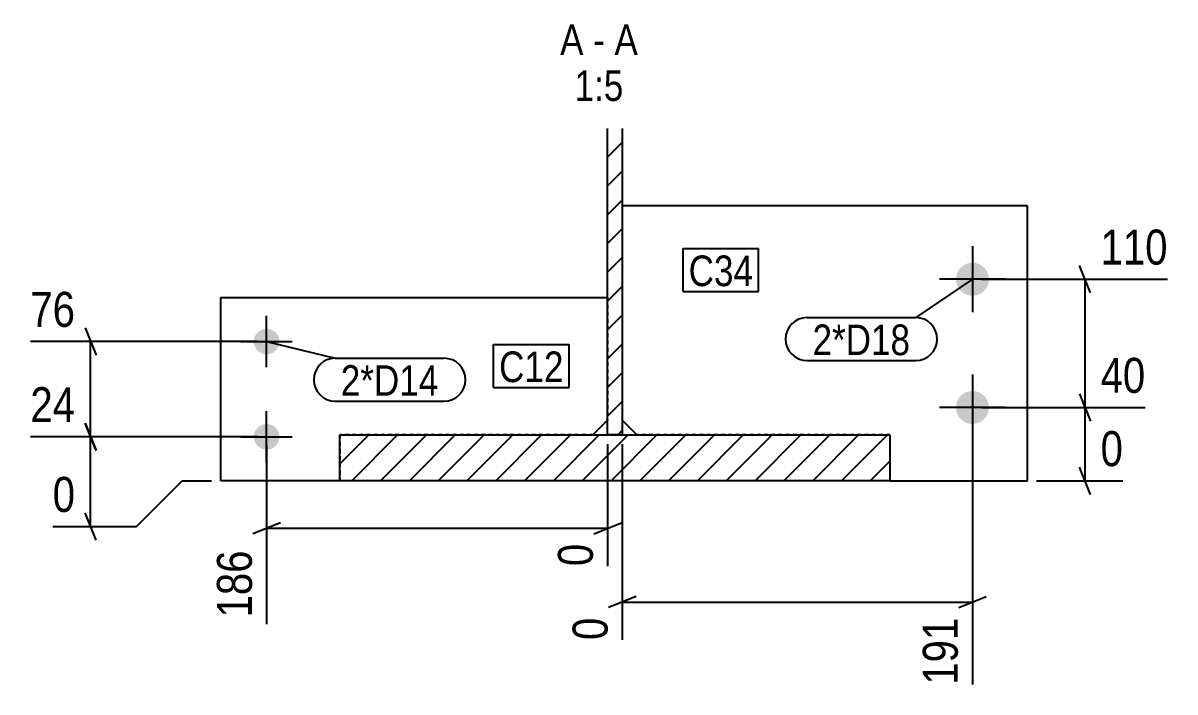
# Model space of a CAD drawing. Header units: millimetres. Extents: x 100 to 51935, y 16 to 3079.
# Drawn here: x 45316 to 45944, y 16 to 381 of the extents above; entities that cross this region are included whole.
import ezdxf

# ---------------------------------------------------------------- set-up
doc = ezdxf.new("R2010")
doc.units = ezdxf.units.MM
doc.linetypes.add('DXK_LINE_DOT2', pattern=[3.9198, 1.9599, -1.9599])
for name, color, linetype in [('MÅLSÆTNING', 7, 'Continuous'), ('STÅL', 7, 'Continuous'), ('TEKST', 7, 'Continuous')]:
    doc.layers.add(name, color=color, linetype=linetype)
doc.styles.add('Arial Narrow', font='ARIALN.TTF', dxfattribs={"height": 0.2})

msp = doc.modelspace()

# ---------------------------------------------------------------- hatches: boundary and pattern name
at = {"layer": 'STÅL', "linetype": 'Continuous'}
h = msp.add_hatch(dxfattribs=at)
h.set_pattern_fill('', scale=3.5, style=0, pattern_type=0)
h.set_pattern_definition([(45, (45634.838, 323.651), (-7.8577, 7.8577), [])])
h.paths.add_polyline_path([(45642.84, 323.65), (45634.84, 323.65), (45634.84, 156.3), (45642.84, 156.3)])
for points in [[(45833.84, 232.29, -1), (45833.84, 250.29, -1)], [(45448.84, 214.29, -1), (45448.84, 200.29, -1)], [(45833.84, 162.29, -1), (45833.84, 180.29, -1)], [(45448.84, 162.29, -1), (45448.84, 148.29, -1)]]:
    msp.add_hatch(color=96, dxfattribs=at).paths.add_polyline_path(points)
h = msp.add_hatch(dxfattribs=at)
h.set_pattern_fill('', scale=3.5, style=0, pattern_type=0)
h.set_pattern_definition([(45, (45488.838, 156.296), (-7.85772, 7.85772), [])])
h.paths.add_polyline_path([(45788.84, 156.3), (45488.84, 156.3), (45488.84, 131.3), (45788.84, 131.3)])

# ---------------------------------------------------------------- linework, layer by layer
at = {"layer": 'MÅLSÆTNING', "color": 7, "linetype": 'Continuous'}
for p, q in [((45898.26, 233.79), (45892.26, 248.79)), ((45838.84, 241.29), (45940.32, 241.29)), ((45895.26, 171.29), (45895.26, 241.29)), ((45349.84, 214.79), (45355.84, 199.79)), ((45443.84, 207.29), (45319.97, 207.29)), ((45352.84, 155.29), (45352.84, 207.29)), ((45892.26, 178.79), (45898.26, 163.79)), ((45838.84, 171.29), (45928.13, 171.29)), ((45838.84, 171.29), (45928.13, 171.29)), ((45895.26, 131.29), (45895.26, 171.29)), ((45833.84, 166.29), (45833.84, 20)), ((45349.84, 162.79), (45355.84, 147.79)), ((45443.84, 155.29), (45319.97, 155.29)), ((45443.84, 155.29), (45319.97, 155.29)), ((45352.84, 106.29), (45352.84, 155.29)), ((45634.84, 151.3), (45634.84, 84.72)), ((45642.84, 151.29), (45642.84, 44.38)), ((45448.84, 150.29), (45448.84, 53.06)), ((45898.26, 123.79), (45892.26, 138.79)), ((45377.84, 106.29), (45402.84, 131.29)), ((45402.84, 131.29), (45418.84, 131.29)), ((45868.84, 131.29), (45915.94, 131.29)), ((45355.84, 98.79), (45349.84, 113.79)), ((45456.34, 108.41), (45441.34, 102.41)), ((45627.34, 102.41), (45642.34, 108.41)), ((45332.15, 106.29), (45377.84, 106.29)), ((45448.84, 105.41), (45634.84, 105.41)), ((45650.34, 68.06), (45635.34, 62.06)), ((45642.84, 65.06), (45833.84, 65.06)), ((45826.34, 62.06), (45841.34, 68.06))]:
    msp.add_line(p, q, dxfattribs=at)
at = {"layer": 'STÅL', "color": 2, "linetype": 'Continuous'}
for p, q in [((45634.84, 156.3), (45634.84, 323.65)), ((45642.84, 323.65), (45642.84, 156.3)), ((45488.84, 156.3), (45788.84, 156.3)), ((45488.84, 131.3), (45488.84, 156.3)), ((45642.84, 156.3), (45634.84, 156.3)), ((45788.84, 156.3), (45788.84, 131.3)), ((45788.84, 131.3), (45488.84, 131.3))]:
    msp.add_line(p, q, dxfattribs=at)
at = {"layer": 'STÅL', "color": 4, "linetype": 'Continuous'}
for p, q in [((45863.84, 281.29), (45642.84, 281.29)), ((45863.84, 131.29), (45863.84, 281.29)), ((45423.84, 131.29), (45423.84, 231.29)), ((45423.84, 231.29), (45634.84, 231.29)), ((45634.84, 164.29), (45626.84, 156.29)), ((45650.84, 156.29), (45642.84, 164.29)), ((45488.84, 131.29), (45423.84, 131.29)), ((45788.84, 131.29), (45863.84, 131.29))]:
    msp.add_line(p, q, dxfattribs=at)
at = {"layer": 'STÅL', "color": 30, "linetype": 'DXK_LINE_DOT2'}
for p, q in [((45642.84, 281.29), (45642.84, 164.29)), ((45634.84, 231.29), (45634.84, 164.29)), ((45626.84, 156.29), (45488.84, 156.29)), ((45488.84, 156.29), (45488.84, 131.29)), ((45788.84, 156.29), (45650.84, 156.29)), ((45788.84, 156.29), (45788.84, 131.29))]:
    msp.add_line(p, q, dxfattribs=at)
at = {"layer": 'STÅL', "color": 96, "linetype": 'Continuous'}
for p, q in [((45833.84, 259.29), (45833.84, 223.29)), ((45851.84, 241.29), (45815.84, 241.29)), ((45448.84, 193.29), (45448.84, 221.29)), ((45434.84, 207.29), (45462.84, 207.29)), ((45833.84, 189.29), (45833.84, 153.29)), ((45851.84, 171.29), (45815.84, 171.29)), ((45448.84, 141.29), (45448.84, 169.29)), ((45434.84, 155.29), (45462.84, 155.29))]:
    msp.add_line(p, q, dxfattribs=at)

# ---------------------------------------------------------------- wipeouts: each hides what was drawn before it
at = {"color": 0, "linetype": 'Continuous'}
for points, layer in [([(45444.84, 97.27), (45416.84, 97.27), (45416.84, 52.7), (45444.84, 52.7)], 'MÅLSÆTNING'), ([(45621.71, 363.65), (45621.71, 381.15), (45608.92, 381.15), (45608.92, 363.65)], 'TEKST'), ([(45633.33, 363.65), (45633.33, 381.15), (45626.96, 381.15), (45626.96, 363.65)], 'TEKST'), ([(45651.36, 363.65), (45651.36, 381.15), (45638.58, 381.15), (45638.58, 363.65)], 'TEKST'), ([(45643.47, 338.65), (45643.47, 356.15), (45616.81, 356.15), (45616.81, 338.65)], 'TEKST')]:
    msp.add_wipeout(points, dxfattribs=at).dxf.layer = layer
at = {"color": 0}
for points in [[(45714.22, 237.54), (45714.22, 255.04), (45679.05, 255.04), (45679.05, 237.54)], [(45799.92, 199.87), (45799.92, 217.37), (45746.63, 217.37), (45746.63, 199.87)], [(45610.83, 185.14), (45610.83, 202.64), (45575.66, 202.64), (45575.66, 185.14)], [(45542.58, 177.67), (45542.58, 195.17), (45489.29, 195.17), (45489.29, 177.67)]]:
    msp.add_wipeout(points, dxfattribs=at).dxf.layer = 'TEKST'

# ---------------------------------------------------------------- next in the draw order: texts
at = {"layer": 'MÅLSÆTNING', "color": 3, "linetype": 'Continuous', "style": 'Arial Narrow'}
msp.add_text('186', height=19.089, rotation=90.00021, dxfattribs=at).set_placement((45440.84, 56.7))
at = {"layer": 'TEKST', "color": 3, "linetype": 'Continuous', "style": 'Arial Narrow'}
for s, height, p in [('A', 16.7, (45608.92, 363.65)), ('A', 16.7, (45638.58, 363.65)), ('-', 16.7, (45626.96, 363.65)), ('1:5', 16.702, (45616.81, 338.65))]:
    msp.add_text(s, height=height, dxfattribs=at).set_placement(p)

# ---------------------------------------------------------------- next in the draw order: wipeouts: each hides what was drawn before it
at = {"color": 0, "linetype": 'Continuous'}
for points in [[(45944.32, 245.29), (45944.32, 273.29), (45899.76, 273.29), (45899.76, 245.29)], [(45348.34, 211.29), (45348.34, 239.29), (45315.97, 239.29), (45315.97, 211.29)], [(45932.13, 175.29), (45932.13, 203.29), (45899.76, 203.29), (45899.76, 175.29)], [(45348.34, 159.29), (45348.34, 187.29), (45315.97, 187.29), (45315.97, 159.29)], [(45919.94, 135.29), (45919.94, 163.29), (45899.76, 163.29), (45899.76, 135.29)], [(45348.34, 110.29), (45348.34, 138.29), (45328.15, 138.29), (45328.15, 110.29)], [(45630.84, 100.91), (45602.84, 100.91), (45602.84, 80.72), (45630.84, 80.72)], [(45638.84, 60.56), (45610.84, 60.56), (45610.84, 40.37), (45638.84, 40.38)], [(45829.84, 60.56), (45801.84, 60.56), (45801.84, 16), (45829.84, 16)]]:
    msp.add_wipeout(points, dxfattribs=at).dxf.layer = 'MÅLSÆTNING'
at = {"color": 0}
for points in [[(45714.22, 237.54), (45714.22, 255.04), (45679.05, 255.04), (45679.05, 237.54)], [(45799.92, 199.87), (45799.92, 217.37), (45746.63, 217.37), (45746.63, 199.87)], [(45610.83, 185.14), (45610.83, 202.64), (45575.66, 202.64), (45575.66, 185.14)], [(45542.58, 177.67), (45542.58, 195.17), (45489.29, 195.17), (45489.29, 177.67)]]:
    msp.add_wipeout(points, dxfattribs=at).dxf.layer = 'TEKST'

# ---------------------------------------------------------------- next in the draw order: linework, layer by layer
at = {"layer": 'MÅLSÆTNING', "color": 7, "linetype": 'Continuous'}
for p, q in [((45892.26, 178.79), (45898.26, 163.79)), ((45355.84, 147.79), (45349.84, 162.79))]:
    msp.add_line(p, q, dxfattribs=at)
at = {"layer": 'TEKST', "color": 7, "linetype": 'Continuous'}
for p, q in [((45676.05, 258.04), (45717.22, 258.04)), ((45676.05, 234.54), (45676.05, 258.04)), ((45717.22, 234.54), (45717.22, 258.04)), ((45833.84, 241.29), (45802.92, 220.37)), ((45676.05, 234.54), (45717.22, 234.54)), ((45743.63, 220.37), (45802.92, 220.37)), ((45448.84, 207.29), (45486.29, 198.17)), ((45572.66, 205.64), (45613.83, 205.64)), ((45572.66, 182.14), (45572.66, 205.64)), ((45613.83, 182.14), (45613.83, 205.64)), ((45486.29, 198.17), (45545.58, 198.17)), ((45743.63, 196.87), (45802.92, 196.87)), ((45572.66, 182.14), (45613.83, 182.14)), ((45486.29, 174.67), (45545.58, 174.67))]:
    msp.add_line(p, q, dxfattribs=at)
for centre, start, end in [((45743.63, 208.62), 90, 270), ((45802.92, 208.62), 270, 90), ((45486.29, 186.42), 90, 270), ((45545.58, 186.42), 270, 90)]:
    msp.add_arc(centre, 11.75, start, end, dxfattribs=at)

# ---------------------------------------------------------------- next in the draw order: texts
at = {"layer": 'MÅLSÆTNING', "color": 3, "linetype": 'Continuous', "style": 'Arial Narrow'}
for s, height, p in [('110', 19.089, (45903.76, 249.29)), ('76', 19.089, (45319.97, 215.29)), ('40', 19.089, (45903.76, 179.29)), ('24', 19.089, (45319.97, 163.29)), ('0', 19.09, (45903.76, 139.29)), ('0', 19.09, (45332.15, 114.29))]:
    msp.add_text(s, height=height, dxfattribs=at).set_placement(p)
for s, height, p in [('0', 19.09, (45626.84, 84.72)), ('0', 19.09, (45634.84, 44.38)), ('191', 19.089, (45825.84, 20))]:
    msp.add_text(s, height=height, rotation=90.00021, dxfattribs=at).set_placement(p)
at = {"layer": 'TEKST', "color": 3, "style": 'Arial Narrow'}
for s, p in [('C34', (45679.05, 237.54)), ('2*D18', (45746.63, 199.87)), ('C12', (45575.66, 185.14)), ('2*D14', (45489.29, 177.67))]:
    msp.add_text(s, height=16.702, dxfattribs=at).set_placement(p)

doc.saveas('drawing.dxf')
